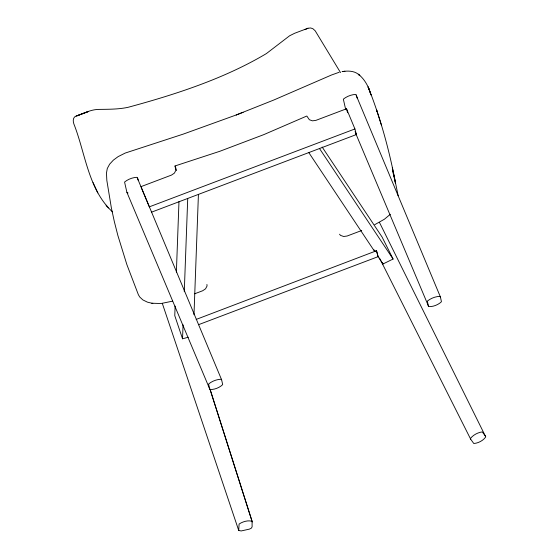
<?xml version="1.0" encoding="UTF-8"?>
<svg xmlns="http://www.w3.org/2000/svg" width="559" height="559" viewBox="0 0 559 559"><rect width="100%" height="100%" fill="white"/><g stroke="black" fill="none" stroke-linecap="round" stroke-linejoin="round"><path stroke-width="0.84" d="M175.121 306.066L174.771 315.646L182.541 338.803L188.285 337.231M176.378 272.1L178.978 201.554M182.541 338.803L183.059 324.856M184.281 291.728L187.719 198.459M193.987 314.738L198.424 194.399M390.336 214.293L384.347 219.268L374.754 224.662M305.067 29.613L307.974 28.243L310.678 27.971L312.935 28.761L315.206 30.822L340.522 72.6M308.799 152.586L374.635 251.459L376.486 250.753L378.101 256.665L382.978 263.988L393.082 259.034L382.111 237.086L322.145 147.017M307.974 28.243L294.67 33.261L289.59 35.79L266.426 53.559C224.585 78.512 175.582 94.492 128.025 107.321C118.375 109.382 108.509 109.264 98.705 109.403C91.005 109.494 84.06 113.225 76.988 115.797L88.091 111.66L76.227 116.013C72.838 117.006 72.824 121.142 73.844 123.874C85.464 153.187 88.091 189.284 112.464 211.847M243.137 112.303L236.191 114.979L273.707 100.054L331.529 74.997L339.11 72.286M140.938 186.664L171.508 175.079L174.373 173.157L175.868 170.313L175.037 165.953L219.771 151.307L263.743 134.649L306.821 116.02L309.351 119.738L312.488 120.835L315.947 120.353L346.524 108.767L354.923 128.954L356.404 134.544L151.622 212.134M354.923 128.954L149.337 206.844L141.259 187.44M194.595 293.81L202.693 290.743L205.558 288.821L207.054 285.977L206.921 284.468M361.715 230.497L347.132 236.017L343.673 236.492L340.536 235.402L339.551 234.214M196.153 319.441L376.486 250.753M198.445 324.723L378.101 256.665L376.619 251.068M236.226 114.965L183.303 134.09L125.244 153.047L118.124 156.625L113.407 160.091L109.655 164.143L107.293 168.476L106.469 173.024L106.832 180.396L111.36 207.906L114.371 221.741L117.858 235.451L126.858 264.561L138.415 294.817L139.813 297.088L142.873 299.917L147.394 302.139L151.803 303.223L161.034 303.523L172.619 301.147M76.227 116.013L77.142 115.748M344.931 71.231L342.059 71.636C348.075 70.56 355.419 70.741 359.793 75.619L358.312 74.193C364.901 79.315 368.821 87.05 370.973 94.96L368.157 86.994L369.129 89.447M151.803 303.223L152.831 303.376M128.039 192.995L126.886 192.282L124.566 182.045C127.899 179.306 132.735 177.392 137.039 177.315L221.63 379.806L222.685 384.613C219.575 387.687 214.244 389.826 209.904 389.455L126.886 192.282M238.728 530.484L241.208 530.945L249.349 529.135L251.277 528.22L252.109 526.871L252.081 521.351C248.098 519.961 242.613 521.673 239.091 524.049L238.728 530.484L162.334 303.46M107.042 206.341L108.509 207.962M355.664 133.328L428.669 306.57C433.015 306.94 438.347 304.802 441.449 301.727L440.401 296.927L355.81 94.436C351.506 94.506 346.664 96.421 343.338 99.16L345.658 109.396M440.401 296.927L439.863 296.361C435.559 296.431 430.716 298.345 427.39 301.084L428.327 306.108M221.63 379.806L221.091 379.24C216.787 379.316 211.952 381.224 208.619 383.97L209.562 388.994M106.091 205.209L107.293 206.592M319.503 148.526L393.082 259.034M485.61 436.293L482.263 431.925C477.959 432.421 473.214 434.93 470.566 438.361L470.678 439.199L473.773 443.49C478.127 443.287 483.36 440.52 485.757 436.893L379.456 222.405M379.484 257.999L470.678 439.199M93.06 182.604L97.769 192.918M355.112 131.442L356.404 134.544M368.157 86.994C380.302 117.544 389.064 149.351 395.248 181.612L398.155 195.748M382.405 262.388L382.978 263.988M374.062 249.831L374.635 251.459M377.213 111.87L376.535 109.781L381.483 125.244M210.051 389.253L252.27 521.945L209.932 389.008M356.349 95.002L357.173 98.132M346.524 108.767L347.579 112.764M175.596 167.295L176.441 170.495M175.037 165.953L175.456 167.553M137.577 177.881L138.199 180.236M392.411 169.95L395.52 183.303L395.213 182.003M392.313 167.574L395.486 182.716"/></g></svg>
